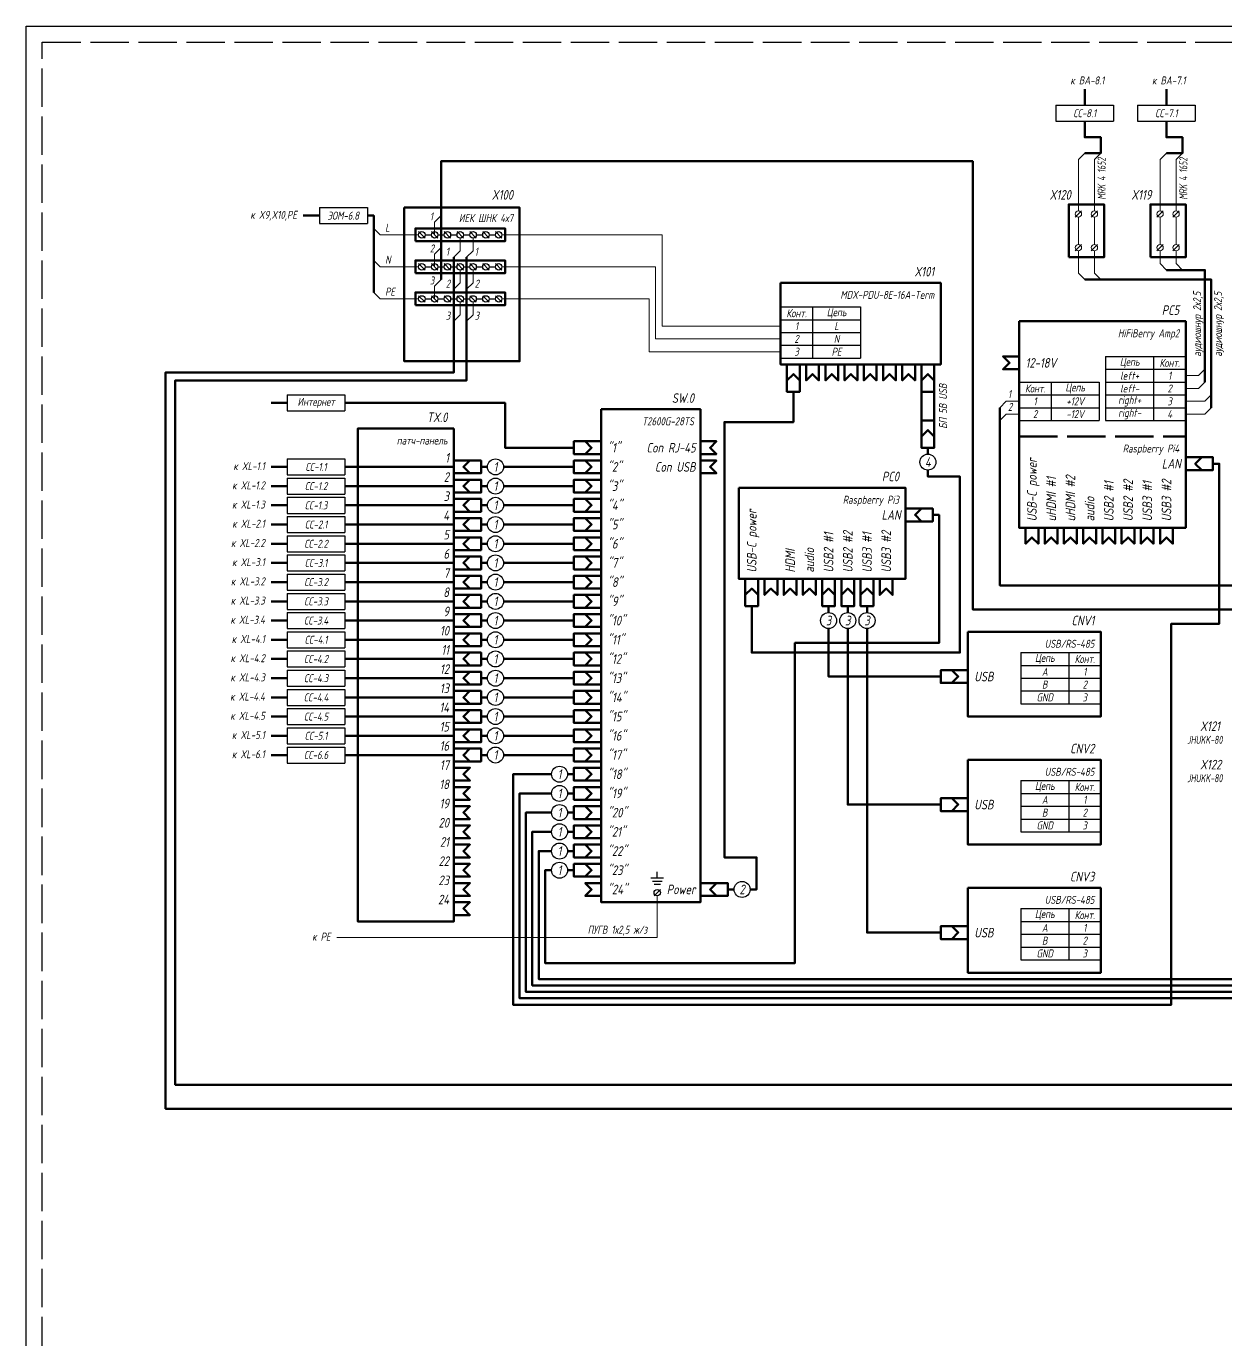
# Model space of a CAD drawing. Header units: millimetres. Extents: x 1708 to 7974, y -337 to 1827.
# Drawn here: x 3698 to 4072.5, y 62.8 to 473.2 of the extents above; entities that cross this region are included whole.
import ezdxf
from ezdxf.enums import TextEntityAlignment as Align

# ---------------------------------------------------------------- set-up
doc = ezdxf.new("R2010")
doc.units = ezdxf.units.MM
doc.linetypes.add('ACAD_ISO02W100', pattern=[15, 12, -3])
doc.layers.add('noprint', color=2, linetype='Continuous', plot=False)
doc.styles.add('textstyle237', font='isocpeui.ttf', dxfattribs={"width": 0.8})
doc.styles.add('textstyle254', font='isocpeui.ttf', dxfattribs={"width": 0.8})
doc.styles.add('ГОСТ-ISOCPEUR', font='isocpeui.ttf', dxfattribs={"width": 0.8})

# ---------------------------------------------------------------- blocks, each defined once
blk = doc.blocks.new('*T112')
at = {"color": 0, "linetype": 'ByBlock', "lineweight": -2, "transparency": 16777216}
for p, q in [((0, 0), (18, 0)), ((0, 0), (0, -5)), ((18, 0), (18, -5)), ((0, -5), (18, -5))]:
    blk.add_line(p, q, dxfattribs=at)
at = {"color": 0, "transparency": 16777216, "insert": (9, -2.5), "char_height": 2.5, "width": 17, "attachment_point": 5, "style": 'ГОСТ-ISOCPEUR'}
blk.add_mtext('СС-1.1', dxfattribs=at)
blk = doc.blocks.new('*T113')
at = {"color": 0, "linetype": 'ByBlock', "lineweight": -2, "transparency": 16777216}
for p, q in [((0, 0), (18, 0)), ((0, 0), (0, -5)), ((18, 0), (18, -5)), ((0, -5), (18, -5))]:
    blk.add_line(p, q, dxfattribs=at)
at = {"color": 0, "transparency": 16777216, "insert": (9, -2.5), "char_height": 2.5, "width": 17, "attachment_point": 5, "style": 'ГОСТ-ISOCPEUR'}
blk.add_mtext('СС-1.2', dxfattribs=at)
blk = doc.blocks.new('*T114')
at = {"color": 0, "linetype": 'ByBlock', "lineweight": -2, "transparency": 16777216}
for p, q in [((0, 0), (18, 0)), ((0, 0), (0, -5)), ((18, 0), (18, -5)), ((0, -5), (18, -5))]:
    blk.add_line(p, q, dxfattribs=at)
at = {"color": 0, "transparency": 16777216, "insert": (9, -2.5), "char_height": 2.5, "width": 17, "attachment_point": 5, "style": 'ГОСТ-ISOCPEUR'}
blk.add_mtext('СС-1.3', dxfattribs=at)
blk = doc.blocks.new('*T115')
at = {"color": 0, "linetype": 'ByBlock', "lineweight": -2, "transparency": 16777216}
for p, q in [((0, 0), (18, 0)), ((0, 0), (0, -5)), ((18, 0), (18, -5)), ((0, -5), (18, -5))]:
    blk.add_line(p, q, dxfattribs=at)
at = {"color": 0, "transparency": 16777216, "insert": (9, -2.5), "char_height": 2.5, "width": 17, "attachment_point": 5, "style": 'ГОСТ-ISOCPEUR'}
blk.add_mtext('СС-2.1', dxfattribs=at)
blk = doc.blocks.new('*T116')
at = {"color": 0, "linetype": 'ByBlock', "lineweight": -2, "transparency": 16777216}
for p, q in [((0, 0), (18, 0)), ((0, 0), (0, -5)), ((18, 0), (18, -5)), ((0, -5), (18, -5))]:
    blk.add_line(p, q, dxfattribs=at)
at = {"color": 0, "transparency": 16777216, "insert": (9, -2.5), "char_height": 2.5, "width": 17, "attachment_point": 5, "style": 'ГОСТ-ISOCPEUR'}
blk.add_mtext('СС-3.1', dxfattribs=at)
blk = doc.blocks.new('*T117')
at = {"color": 0, "linetype": 'ByBlock', "lineweight": -2, "transparency": 16777216}
for p, q in [((0, 0), (18, 0)), ((0, 0), (0, -5)), ((18, 0), (18, -5)), ((0, -5), (18, -5))]:
    blk.add_line(p, q, dxfattribs=at)
at = {"color": 0, "transparency": 16777216, "insert": (9, -2.5), "char_height": 2.5, "width": 17, "attachment_point": 5, "style": 'ГОСТ-ISOCPEUR'}
blk.add_mtext('СС-3.2', dxfattribs=at)
blk = doc.blocks.new('*T118')
at = {"color": 0, "linetype": 'ByBlock', "lineweight": -2, "transparency": 16777216}
for p, q in [((0, 0), (18, 0)), ((0, 0), (0, -5)), ((18, 0), (18, -5)), ((0, -5), (18, -5))]:
    blk.add_line(p, q, dxfattribs=at)
at = {"color": 0, "transparency": 16777216, "insert": (9, -2.5), "char_height": 2.5, "width": 17, "attachment_point": 5, "style": 'ГОСТ-ISOCPEUR'}
blk.add_mtext('СС-3.3', dxfattribs=at)
blk = doc.blocks.new('*T119')
at = {"color": 0, "linetype": 'ByBlock', "lineweight": -2, "transparency": 16777216}
for p, q in [((0, 0), (18, 0)), ((0, 0), (0, -5)), ((18, 0), (18, -5)), ((0, -5), (18, -5))]:
    blk.add_line(p, q, dxfattribs=at)
at = {"color": 0, "transparency": 16777216, "insert": (9, -2.5), "char_height": 2.5, "width": 17, "attachment_point": 5, "style": 'ГОСТ-ISOCPEUR'}
blk.add_mtext('СС-3.4', dxfattribs=at)
blk = doc.blocks.new('*T120')
at = {"color": 0, "linetype": 'ByBlock', "lineweight": -2, "transparency": 16777216}
for p, q in [((0, 0), (18, 0)), ((0, 0), (0, -5)), ((18, 0), (18, -5)), ((0, -5), (18, -5))]:
    blk.add_line(p, q, dxfattribs=at)
at = {"color": 0, "transparency": 16777216, "insert": (9, -2.5), "char_height": 2.5, "width": 17, "attachment_point": 5, "style": 'ГОСТ-ISOCPEUR'}
blk.add_mtext('СС-4.1', dxfattribs=at)
blk = doc.blocks.new('*T121')
at = {"color": 0, "linetype": 'ByBlock', "lineweight": -2, "transparency": 16777216}
for p, q in [((0, 0), (18, 0)), ((0, 0), (0, -5)), ((18, 0), (18, -5)), ((0, -5), (18, -5))]:
    blk.add_line(p, q, dxfattribs=at)
at = {"color": 0, "transparency": 16777216, "insert": (9, -2.5), "char_height": 2.5, "width": 17, "attachment_point": 5, "style": 'ГОСТ-ISOCPEUR'}
blk.add_mtext('СС-4.2', dxfattribs=at)
blk = doc.blocks.new('*T122')
at = {"color": 0, "linetype": 'ByBlock', "lineweight": -2, "transparency": 16777216}
for p, q in [((0, 0), (18, 0)), ((0, 0), (0, -5)), ((18, 0), (18, -5)), ((0, -5), (18, -5))]:
    blk.add_line(p, q, dxfattribs=at)
at = {"color": 0, "transparency": 16777216, "insert": (9, -2.5), "char_height": 2.5, "width": 17, "attachment_point": 5, "style": 'ГОСТ-ISOCPEUR'}
blk.add_mtext('СС-4.3', dxfattribs=at)
blk = doc.blocks.new('*T123')
at = {"color": 0, "linetype": 'ByBlock', "lineweight": -2, "transparency": 16777216}
for p, q in [((0, 0), (18, 0)), ((0, 0), (0, -5)), ((18, 0), (18, -5)), ((0, -5), (18, -5))]:
    blk.add_line(p, q, dxfattribs=at)
at = {"color": 0, "transparency": 16777216, "insert": (9, -2.5), "char_height": 2.5, "width": 17, "attachment_point": 5, "style": 'ГОСТ-ISOCPEUR'}
blk.add_mtext('СС-4.4', dxfattribs=at)
blk = doc.blocks.new('*T124')
at = {"color": 0, "linetype": 'ByBlock', "lineweight": -2, "transparency": 16777216}
for p, q in [((0, 0), (18, 0)), ((0, 0), (0, -5)), ((18, 0), (18, -5)), ((0, -5), (18, -5))]:
    blk.add_line(p, q, dxfattribs=at)
at = {"color": 0, "transparency": 16777216, "insert": (9, -2.5), "char_height": 2.5, "width": 17, "attachment_point": 5, "style": 'ГОСТ-ISOCPEUR'}
blk.add_mtext('СС-4.5', dxfattribs=at)
blk = doc.blocks.new('*T125')
at = {"color": 0, "linetype": 'ByBlock', "lineweight": -2, "transparency": 16777216}
for p, q in [((0, 0), (18, 0)), ((0, 0), (0, -5)), ((18, 0), (18, -5)), ((0, -5), (18, -5))]:
    blk.add_line(p, q, dxfattribs=at)
at = {"color": 0, "transparency": 16777216, "insert": (9, -2.5), "char_height": 2.5, "width": 17, "attachment_point": 5, "style": 'ГОСТ-ISOCPEUR'}
blk.add_mtext('СС-5.1', dxfattribs=at)
blk = doc.blocks.new('*T126')
at = {"color": 0, "linetype": 'ByBlock', "lineweight": -2, "transparency": 16777216}
for p, q in [((0, 0), (18, 0)), ((0, 0), (0, -5)), ((18, 0), (18, -5)), ((0, -5), (18, -5))]:
    blk.add_line(p, q, dxfattribs=at)
at = {"color": 0, "transparency": 16777216, "insert": (9, -2.5), "char_height": 2.5, "width": 17, "attachment_point": 5, "style": 'ГОСТ-ISOCPEUR'}
blk.add_mtext('СС-6.6', dxfattribs=at)
blk = doc.blocks.new('*T127')
at = {"color": 0, "linetype": 'ByBlock', "lineweight": -2, "transparency": 16777216}
for p, q in [((0, 0), (18, 0)), ((0, 0), (0, -5)), ((18, 0), (18, -5)), ((0, -5), (18, -5))]:
    blk.add_line(p, q, dxfattribs=at)
at = {"color": 0, "transparency": 16777216, "insert": (9, -2.5), "char_height": 2.5, "width": 17, "attachment_point": 5, "style": 'ГОСТ-ISOCPEUR'}
blk.add_mtext('СС-2.2', dxfattribs=at)
blk = doc.blocks.new('земля')
for p, q in [((2, 0), (-2, 0)), ((0, 0), (0, 2)), ((1.5, -1), (-1.5, -1)), ((1, -2), (-1, -2))]:
    blk.add_line(p, q)
blk = doc.blocks.new('*T128')
at = {"color": 0, "linetype": 'ByBlock', "lineweight": -2, "transparency": 16777216}
for p, q in [((0, 0), (25, 0)), ((0, 0), (0, -16)), ((10, 0), (10, -16)), ((25, 0), (25, -16)), ((0, -4), (25, -4)), ((0, -8), (25, -8)), ((0, -12), (25, -12)), ((0, -16), (25, -16))]:
    blk.add_line(p, q, dxfattribs=at)
at = {"transparency": 16777216, "char_height": 2.5, "attachment_point": 5, "style": 'ГОСТ-ISOCPEUR'}
for s, insert, width in [('Конт.', (5, -2), 10), ('Цепь', (17.5, -2), 15), ('{1}', (5, -6), 10), ('{L}', (17.5, -6), 15), ('{2}', (5, -10), 10), ('{N}', (17.5, -10), 15), ('3', (5, -14), 10), ('PE', (17.5, -14), 15)]:
    blk.add_mtext(s, dxfattribs=dict(at, insert=insert, width=width))
blk = doc.blocks.new('*T129')
at = {"color": 0, "linetype": 'ByBlock', "lineweight": -2, "transparency": 16777216}
for p, q in [((0, 0), (15, 0)), ((0, 0), (0, -5)), ((15, 0), (15, -5)), ((0, -5), (15, -5))]:
    blk.add_line(p, q, dxfattribs=at)
at = {"color": 0, "transparency": 16777216, "insert": (7.5, -2.5), "char_height": 2.5, "width": 14, "attachment_point": 5, "style": 'ГОСТ-ISOCPEUR'}
blk.add_mtext('{ЭОМ-6.8}', dxfattribs=at)
blk = doc.blocks.new('клемма проходная 2хур.')
at = {"color": 0, "lineweight": 13}
for p, q in [((2, 12.5), (3.98, 14.48)), ((3, 12.5), (3, 4)), ((7, 12.5), (8.98, 14.48)), ((8, 12.5), (8, 4)), ((2, 2), (3.98, 3.98)), ((7, 2), (8.98, 3.98))]:
    blk.add_line(p, q, dxfattribs=at)
at = {"color": 0, "lineweight": 70}
blk.add_lwpolyline([(0, 0), (0, 16.5), (11, 16.5), (11, 0)], close=True, dxfattribs=at)
at = {"color": 0, "lineweight": 13}
for centre in [(3, 13.5), (8, 13.5), (3, 3), (8, 3)]:
    blk.add_circle(centre, 1, dxfattribs=at)
blk = doc.blocks.new('*T147')
at = {"color": 0, "linetype": 'ByBlock', "lineweight": -2, "transparency": 16777216}
for p, q in [((0, 0), (18, 0)), ((0, 0), (0, -5)), ((18, 0), (18, -5)), ((0, -5), (18, -5))]:
    blk.add_line(p, q, dxfattribs=at)
at = {"color": 0, "transparency": 16777216, "insert": (9, -2.5), "char_height": 2.5, "width": 17, "attachment_point": 5, "style": 'ГОСТ-ISOCPEUR'}
blk.add_mtext('СС-7.1', dxfattribs=at)
blk = doc.blocks.new('*T148')
at = {"color": 0, "linetype": 'ByBlock', "lineweight": -2, "transparency": 16777216}
for p, q in [((0, 0), (18, 0)), ((0, 0), (0, -5)), ((18, 0), (18, -5)), ((0, -5), (18, -5))]:
    blk.add_line(p, q, dxfattribs=at)
at = {"color": 0, "transparency": 16777216, "insert": (9, -2.5), "char_height": 2.5, "width": 17, "attachment_point": 5, "style": 'ГОСТ-ISOCPEUR'}
blk.add_mtext('СС-8.1', dxfattribs=at)
blk = doc.blocks.new('*T150')
at = {"color": 0, "linetype": 'ByBlock', "lineweight": -2, "transparency": 16777216}
for p, q in [((0, 0), (25, 0)), ((0, 0), (0, -12)), ((0, -4), (25, -4)), ((10, 0), (10, -12)), ((25, 0), (25, -12)), ((0, -8), (25, -8)), ((0, -12), (25, -12))]:
    blk.add_line(p, q, dxfattribs=at)
at = {"transparency": 16777216, "char_height": 2.5, "attachment_point": 5, "style": 'ГОСТ-ISOCPEUR'}
for s, insert, width in [('Конт.', (5, -2), 10), ('Цепь', (17.5, -2), 15), ('{1}', (5, -6), 10), ('+12V', (17.5, -6), 15), ('{2}', (5, -10), 10), ('-12V', (17.5, -10), 15)]:
    blk.add_mtext(s, dxfattribs=dict(at, insert=insert, width=width))
blk = doc.blocks.new('*T151')
at = {"color": 0, "linetype": 'ByBlock', "lineweight": -2, "transparency": 16777216}
for p, q in [((0, 0), (25, 0)), ((0, 0), (0, -20)), ((0, -4), (25, -4)), ((15, 0), (15, -20)), ((25, 0), (25, -20)), ((0, -8), (25, -8)), ((0, -12), (25, -12)), ((0, -16), (25, -16)), ((0, -20), (25, -20))]:
    blk.add_line(p, q, dxfattribs=at)
at = {"transparency": 16777216, "char_height": 2.5, "attachment_point": 5, "style": 'ГОСТ-ISOCPEUR'}
for s, insert, width in [('Цепь', (7.5, -2), 15), ('Конт.', (20, -2), 10), ('left+', (7.5, -6), 15), ('1', (20, -6), 10), ('left-', (7.5, -10), 15), ('2', (20, -10), 10), ('right+', (7.5, -14), 15), ('right-', (7.5, -18), 15), ('3', (20, -14), 10), ('4', (20, -18), 10)]:
    blk.add_mtext(s, dxfattribs=dict(at, insert=insert, width=width))
blk = doc.blocks.new('Raspberry&AMP2')
at = {"color": 0, "linetype": 'ACAD_ISO02W100', "lineweight": 70}
blk.add_line((0, -36), (52, -36), dxfattribs=at)
at = {"color": 0, "lineweight": 70}
blk.add_lwpolyline([(0, 0), (52, 0), (52, -64.5), (0, -64.5)], close=True, dxfattribs=at)
at = {"color": 0, "lineweight": 50}
for points in [[(0, -15), (-5, -15), (-3, -13), (-5, -11), (0, -11)], [(52, -42.5), (57, -42.5), (55, -44.5), (57, -46.5), (52, -46.5)], [(6, -64.5), (6, -69.5), (4, -67.5), (2, -69.5), (2, -64.5)], [(12, -64.5), (12, -69.5), (10, -67.5), (8, -69.5), (8, -64.5)], [(18, -64.5), (18, -69.5), (16, -67.5), (14, -69.5), (14, -64.5)], [(24, -64.5), (24, -69.5), (22, -67.5), (20, -69.5), (20, -64.5)], [(30, -64.5), (30, -69.5), (28, -67.5), (26, -69.5), (26, -64.5)], [(36, -64.5), (36, -69.5), (34, -67.5), (32, -69.5), (32, -64.5)], [(42, -64.5), (42, -69.5), (40, -67.5), (38, -69.5), (38, -64.5)], [(48, -64.5), (48, -69.5), (46, -67.5), (44, -69.5), (44, -64.5)]]:
    blk.add_lwpolyline(points, close=True, dxfattribs=at)
for name, p in [('*T151', (27, -11)), ('*T150', (0, -19))]:
    blk.add_blockref(name, p)
at = {"style": 'ГОСТ-ISOCPEUR', "width": 0.8}
for s, p in [('HiFiBerry Amp2', (50, -5)), ('Raspberry Pi4', (50, -41))]:
    blk.add_text(s, height=2.5, dxfattribs=at).set_placement(p, align=Align.RIGHT)
blk.add_text('12-18V', height=3, dxfattribs=at).set_placement((2, -13), align=Align.MIDDLE_LEFT)
for s, p in [('USB-C power', (4, -62.5)), ('uHDMI #1', (10, -62.5)), ('uHDMI #2', (16, -62.5)), ('USB2 #2', (34, -62.5)), ('USB3 #2', (46, -62.5)), ('USB2 #1', (28, -62.5)), ('USB3 #1', (40, -62.5)), ('audio', (22, -62.5))]:
    blk.add_text(s, height=3, rotation=90, dxfattribs=at).set_placement(p, align=Align.MIDDLE_LEFT)
blk.add_text('LAN', height=3, dxfattribs=at).set_placement((50.5, -44.5), align=Align.MIDDLE_RIGHT)
blk = doc.blocks.new('клемма на 7')
for p, q in [((3, -1), (1, -3)), ((2, -3), (2, -5)), ((3, -5), (1, -7)), ((2, -7), (2, -9)), ((3, -9), (1, -11)), ((2, -11), (2, -13)), ((3, -13), (1, -15)), ((2, -15), (2, -17)), ((3, -17), (1, -19)), ((2, -19), (2, -21)), ((3, -21), (1, -23)), ((2, -23), (2, -25)), ((3, -25), (1, -27))]:
    blk.add_line(p, q)
at = {"lineweight": 70}
blk.add_lwpolyline([(0, 0), (4, 0), (4, -28), (0, -28)], close=True, dxfattribs=at)
for centre in [(2, -2), (2, -6), (2, -10), (2, -14), (2, -18), (2, -22), (2, -26)]:
    blk.add_circle(centre, 1)
blk = doc.blocks.new('*T167')
at = {"color": 0, "linetype": 'ByBlock', "lineweight": -2, "transparency": 16777216}
for p, q in [((0, 0), (25, 0)), ((0, 0), (0, -16)), ((15, 0), (15, -16)), ((25, 0), (25, -16)), ((0, -4), (25, -4)), ((0, -8), (25, -8)), ((0, -12), (25, -12)), ((0, -16), (25, -16))]:
    blk.add_line(p, q, dxfattribs=at)
at = {"transparency": 16777216, "char_height": 2.5, "attachment_point": 5, "style": 'ГОСТ-ISOCPEUR'}
for s, insert, width in [('Цепь', (7.5, -2), 15), ('Конт.', (20, -2), 10), ('A', (7.5, -6), 15), ('1', (20, -6), 10), ('B', (7.5, -10), 15), ('2', (20, -10), 10), ('GND', (7.5, -14), 15), ('3', (20, -14), 10)]:
    blk.add_mtext(s, dxfattribs=dict(at, insert=insert, width=width))
blk = doc.blocks.new('*T168')
at = {"color": 0, "linetype": 'ByBlock', "lineweight": -2, "transparency": 16777216}
for p, q in [((0, 0), (25, 0)), ((0, 0), (0, -16)), ((15, 0), (15, -16)), ((25, 0), (25, -16)), ((0, -4), (25, -4)), ((0, -8), (25, -8)), ((0, -12), (25, -12)), ((0, -16), (25, -16))]:
    blk.add_line(p, q, dxfattribs=at)
at = {"transparency": 16777216, "char_height": 2.5, "attachment_point": 5, "style": 'ГОСТ-ISOCPEUR'}
for s, insert, width in [('Цепь', (7.5, -2), 15), ('Конт.', (20, -2), 10), ('A', (7.5, -6), 15), ('1', (20, -6), 10), ('B', (7.5, -10), 15), ('2', (20, -10), 10), ('GND', (7.5, -14), 15), ('3', (20, -14), 10)]:
    blk.add_mtext(s, dxfattribs=dict(at, insert=insert, width=width))
blk = doc.blocks.new('*T169')
at = {"color": 0, "linetype": 'ByBlock', "lineweight": -2, "transparency": 16777216}
for p, q in [((0, 0), (25, 0)), ((0, 0), (0, -16)), ((15, 0), (15, -16)), ((25, 0), (25, -16)), ((0, -4), (25, -4)), ((0, -8), (25, -8)), ((0, -12), (25, -12)), ((0, -16), (25, -16))]:
    blk.add_line(p, q, dxfattribs=at)
at = {"transparency": 16777216, "char_height": 2.5, "attachment_point": 5, "style": 'ГОСТ-ISOCPEUR'}
for s, insert, width in [('Цепь', (7.5, -2), 15), ('Конт.', (20, -2), 10), ('A', (7.5, -6), 15), ('1', (20, -6), 10), ('B', (7.5, -10), 15), ('2', (20, -10), 10), ('GND', (7.5, -14), 15), ('3', (20, -14), 10)]:
    blk.add_mtext(s, dxfattribs=dict(at, insert=insert, width=width))
blk = doc.blocks.new('*T170')
at = {"color": 0, "linetype": 'ByBlock', "lineweight": -2, "transparency": 16777216}
for p, q in [((0, 0), (18, 0)), ((0, 0), (0, -5)), ((18, 0), (18, -5)), ((0, -5), (18, -5))]:
    blk.add_line(p, q, dxfattribs=at)
at = {"color": 0, "transparency": 16777216, "insert": (9, -2.5), "char_height": 2.5, "width": 17, "attachment_point": 5, "style": 'ГОСТ-ISOCPEUR'}
blk.add_mtext('Интернет', dxfattribs=at)

msp = doc.modelspace()

# ---------------------------------------------------------------- linework, layer by layer
at = {"lineweight": 50}
for p, q in [((4028.5, 453.5), (4028.5, 448.5)), ((4054, 453.5), (4054, 448.5)), ((3784.5, 414), (3789.5, 414)), ((3774.5, 355.5), (3779.5, 355.5)), ((3979.5, 341.5), (3979.5, 339.5)), ((3774.5, 335.5), (3779.5, 335.5)), ((3840, 335.5), (3842, 335.5)), ((3847, 335.5), (3869, 335.5)), ((3774.5, 329.5), (3779.5, 329.5)), ((3840, 329.5), (3842, 329.5)), ((3847, 329.5), (3869, 329.5)), ((3774.5, 323.5), (3779.5, 323.5)), ((3840, 323.5), (3842, 323.5)), ((3847, 323.5), (3869, 323.5)), ((3774.5, 317.5), (3779.5, 317.5)), ((3840, 317.5), (3842, 317.5)), ((3847, 317.5), (3869, 317.5)), ((3774.5, 311.5), (3779.5, 311.5)), ((3840, 311.5), (3842, 311.5)), ((3847, 311.5), (3869, 311.5)), ((3774.5, 305.5), (3779.5, 305.5)), ((3840, 305.5), (3842, 305.5)), ((3847, 305.5), (3869, 305.5)), ((3774.5, 299.5), (3779.5, 299.5)), ((3840, 299.5), (3842, 299.5)), ((3847, 299.5), (3869, 299.5)), ((3774.5, 293.5), (3779.5, 293.5)), ((3840, 293.5), (3842, 293.5)), ((3847, 293.5), (3869, 293.5)), ((3948.5, 292), (3948.5, 290)), ((3954.5, 292), (3954.5, 290)), ((3960.5, 292), (3960.5, 290)), ((3774.5, 287.5), (3779.5, 287.5)), ((3840, 287.5), (3842, 287.5)), ((3847, 287.5), (3869, 287.5)), ((3774.5, 281.5), (3779.5, 281.5)), ((3840, 281.5), (3842, 281.5)), ((3847, 281.5), (3869, 281.5)), ((3774.5, 275.5), (3779.5, 275.5)), ((3840, 275.5), (3842, 275.5)), ((3847, 275.5), (3869, 275.5)), ((3774.5, 269.5), (3779.5, 269.5)), ((3840, 269.5), (3842, 269.5)), ((3847, 269.5), (3869, 269.5)), ((3774.5, 263.5), (3779.5, 263.5)), ((3840, 263.5), (3842, 263.5)), ((3847, 263.5), (3869, 263.5)), ((3774.5, 257.5), (3779.5, 257.5)), ((3840, 257.5), (3842, 257.5)), ((3847, 257.5), (3869, 257.5)), ((3774.5, 251.5), (3779.5, 251.5)), ((3840, 251.5), (3842, 251.5)), ((3847, 251.5), (3869, 251.5)), ((3774.5, 245.5), (3779.5, 245.5)), ((3840, 245.5), (3842, 245.5)), ((3847, 245.5), (3869, 245.5)), ((3867, 239.5), (3869, 239.5)), ((3867, 233.5), (3869, 233.5)), ((3867, 227.5), (3869, 227.5)), ((3867, 221.5), (3869, 221.5)), ((3867, 215.5), (3869, 215.5)), ((3867, 209.5), (3869, 209.5)), ((3917, 203.5), (3919, 203.5))]:
    msp.add_line(p, q, dxfattribs=at)
at = {"color": 0}
msp.add_line((3896, 203.5), (3894, 201.5), dxfattribs=at)
at = {"lineweight": 50, "flags": 128}
for points in [[(4028.5, 433.5), (4033.5, 433.5), (4033.5, 438.5), (4028.5, 438.5), (4028.5, 443.5)], [(4054, 433.5), (4059, 433.5), (4059, 438.5), (4054, 438.5), (4054, 443.5)]]:
    msp.add_lwpolyline(points, dxfattribs=at)
at = {"lineweight": 50}
for points in [[(3827.5, 394), (3827.5, 431), (3993.5, 431), (3993.5, 291), (4097, 291), (4097, 268.5)], [(3806.5, 390), (3806.5, 414), (3804.5, 414)], [(3831.5, 401), (3831.5, 365), (3741.5, 365), (3741.5, 135), (4594, 135), (4594, 72.5), (4621.5, 72.5), (4621.5, 84.5)], [(3835.5, 401), (3835.5, 362.5), (3744.5, 362.5), (3744.5, 142.5), (4594.5, 142.5), (4594.5, 242.5), (4717.5, 242.5), (4717.5, 276)], [(4068, 354), (4068, 394), (4028.5, 394)], [(4054, 397), (4066, 397), (4066, 362.01)], [(3924, 203.5), (3926, 203.5), (3926, 213.5), (3916, 213.5), (3916, 349.5), (3937.5, 349.5), (3937.5, 359)], [(3797.5, 355.5), (3847.5, 355.5), (3847.5, 341.5), (3869, 341.5)], [(4077, 248.5), (4077, 298.5), (4002, 298.5), (4002, 353.99)], [(4068.5, 336.5), (4070.5, 336.5), (4070.5, 286.5), (4055.5, 286.5), (4055.5, 167.5), (3850, 167.5), (3850, 239.5), (3862, 239.5)], [(4148.5, 336.5), (4150.5, 336.5), (4150.5, 169.5), (3852, 169.5), (3852, 233.5), (3862, 233.5)], [(4228.5, 336.5), (4230.5, 336.5), (4230.5, 171.5), (3854, 171.5), (3854, 227.5), (3862, 227.5)], [(4308.5, 336.5), (4310.5, 336.5), (4310.5, 173.5), (3856, 173.5), (3856, 221.5), (3862, 221.5)], [(3862, 215.5), (3858, 215.5), (3858, 175.5), (4395, 175.5), (4395, 336.5), (4388.5, 336.5)], [(3831.5, 335.5), (3797.5, 335.5)], [(3979.5, 334.5), (3979.5, 332.5), (3989.5, 332.5), (3989.5, 277.5), (3924.5, 277.5), (3924.5, 292)], [(3831.5, 329.5), (3797.5, 329.5)], [(3831.5, 323.5), (3797.5, 323.5)], [(3981, 320.5), (3983, 320.5), (3983, 280.5), (3938, 280.5), (3938, 180.5), (3860, 180.5), (3860, 209.5), (3862, 209.5)], [(3831.5, 317.5), (3797.5, 317.5)], [(3831.5, 311.5), (3797.5, 311.5)], [(3831.5, 305.5), (3797.5, 305.5)], [(3831.5, 299.5), (3797.5, 299.5)], [(3831.5, 293.5), (3797.5, 293.5)], [(3831.5, 287.5), (3797.5, 287.5)], [(3948.5, 285), (3948.5, 270), (3983.5, 270)], [(3954.5, 285), (3954.5, 230), (3983.5, 230)], [(3960.5, 285), (3960.5, 190), (3983.5, 190)], [(3831.5, 281.5), (3797.5, 281.5)], [(3831.5, 275.5), (3797.5, 275.5)], [(3831.5, 269.5), (3797.5, 269.5)], [(3831.5, 263.5), (3797.5, 263.5)], [(3831.5, 257.5), (3797.5, 257.5)], [(3831.5, 251.5), (3797.5, 251.5)], [(3831.5, 245.5), (3797.5, 245.5)]]:
    msp.add_lwpolyline(points, dxfattribs=at)
at = {"lineweight": 13}
for points in [[(4026.5, 415.5), (4026.5, 431.5), (4028.5, 433.5)], [(4031.5, 415.5), (4031.5, 431.5), (4033.5, 433.5)], [(4052, 415.5), (4052, 431.5), (4054, 433.5)], [(4057, 415.5), (4057, 431.5), (4059, 433.5)], [(3825.5, 408), (3825.5, 412), (3827.5, 414)], [(3820.5, 408), (3808.5, 408), (3806.5, 410)], [(3833.5, 407), (3833.5, 403), (3831.5, 401)], [(3837.5, 407), (3837.5, 403), (3835.5, 401)], [(3846.5, 408), (3896.5, 408), (3896.5, 379.5), (3933.5, 379.5)], [(3825.5, 398), (3825.5, 402), (3827.5, 404)], [(4026.51, 403), (4026.51, 396), (4028.51, 394)], [(4031.51, 403), (4031.51, 396), (4033.51, 394)], [(4052.01, 403), (4052.01, 399), (4054.01, 397)], [(4057.01, 403), (4057.01, 399), (4059.01, 397)], [(3820.5, 398), (3808.5, 398), (3806.5, 400)], [(3825.5, 388), (3825.5, 392), (3827.5, 394)], [(3833.5, 397), (3833.5, 393), (3831.5, 391)], [(3837.5, 397), (3837.5, 393), (3835.5, 391)], [(3846.5, 398), (3894.5, 398), (3894.5, 375.5), (3933.5, 375.5)], [(3820.5, 388), (3808.5, 388), (3806.5, 390)], [(3833.5, 387), (3833.5, 383), (3831.5, 381)], [(3837.5, 387), (3837.5, 383), (3835.5, 381)], [(3846.5, 388), (3892.5, 388), (3892.5, 371.5), (3933.5, 371.5)], [(4060, 364.01), (4064, 364.01), (4066, 366.01)], [(4060, 360.01), (4064, 360.01), (4066, 362.01)], [(4060, 356.01), (4066, 356.01), (4068, 358.01)], [(4008, 355.99), (4004, 355.99), (4002, 353.99)], [(4060, 352.01), (4066, 352.01), (4068, 354.01)], [(4008, 351.99), (4004, 351.99), (4002, 349.99)], [(3895, 201.5), (3895, 188.5), (3795, 188.5)]]:
    msp.add_lwpolyline(points, dxfattribs=at)
at = {"color": 0, "lineweight": 70}
for points in [[(3816, 416.5), (3852, 416.5), (3852, 368.5), (3816, 368.5)], [(3933.5, 393), (3983.5, 393), (3983.5, 367.5), (3933.5, 367.5)], [(3977.5, 359), (3981.5, 359), (3981.5, 350), (3977.5, 350)], [(3877.5, 353.5), (3908.5, 353.5), (3908.5, 199.5), (3877.5, 199.5)], [(3831.5, 347.5), (3801.5, 347.5), (3801.5, 193.5), (3831.5, 193.5)], [(3920.5, 329), (3972.5, 329), (3972.5, 300.5), (3920.5, 300.5)], [(3992, 284), (4033.5, 284), (4033.5, 257.5), (3992, 257.5)], [(3992, 244), (4033.5, 244), (4033.5, 217.5), (3992, 217.5)], [(3992, 204), (4033.5, 204), (4033.5, 177.5), (3992, 177.5)]]:
    msp.add_lwpolyline(points, close=True, dxfattribs=at)
at = {"color": 0, "lineweight": 50}
for points in [[(3939.5, 367.5), (3939.5, 362.5), (3937.5, 364.5), (3935.5, 362.5), (3935.5, 367.5)], [(3945.5, 367.5), (3945.5, 362.5), (3943.5, 364.5), (3941.5, 362.5), (3941.5, 367.5)], [(3951.5, 367.5), (3951.5, 362.5), (3949.5, 364.5), (3947.5, 362.5), (3947.5, 367.5)], [(3957.5, 367.5), (3957.5, 362.5), (3955.5, 364.5), (3953.5, 362.5), (3953.5, 367.5)], [(3963.5, 367.5), (3963.5, 362.5), (3961.5, 364.5), (3959.5, 362.5), (3959.5, 367.5)], [(3969.5, 367.5), (3969.5, 362.5), (3967.5, 364.5), (3965.5, 362.5), (3965.5, 367.5)], [(3975.5, 367.5), (3975.5, 362.5), (3973.5, 364.5), (3971.5, 362.5), (3971.5, 367.5)], [(3981.5, 367.5), (3981.5, 362.5), (3979.5, 364.5), (3977.5, 362.5), (3977.5, 367.5)], [(3981.5, 350), (3981.5, 345), (3979.5, 347), (3977.5, 345), (3977.5, 350)], [(3877.5, 339.5), (3872.5, 339.5), (3874.5, 341.5), (3872.5, 343.5), (3877.5, 343.5)], [(3908.5, 343.5), (3913.5, 343.5), (3911.5, 341.5), (3913.5, 339.5), (3908.5, 339.5)], [(3831.5, 337.5), (3836.5, 337.5), (3834.5, 335.5), (3836.5, 333.5), (3831.5, 333.5)], [(3877.5, 333.5), (3872.5, 333.5), (3874.5, 335.5), (3872.5, 337.5), (3877.5, 337.5)], [(3908.5, 337.5), (3913.5, 337.5), (3911.5, 335.5), (3913.5, 333.5), (3908.5, 333.5)], [(3831.5, 331.5), (3836.5, 331.5), (3834.5, 329.5), (3836.5, 327.5), (3831.5, 327.5)], [(3877.5, 327.5), (3872.5, 327.5), (3874.5, 329.5), (3872.5, 331.5), (3877.5, 331.5)], [(3831.5, 325.5), (3836.5, 325.5), (3834.5, 323.5), (3836.5, 321.5), (3831.5, 321.5)], [(3877.5, 321.5), (3872.5, 321.5), (3874.5, 323.5), (3872.5, 325.5), (3877.5, 325.5)], [(3972.5, 322.5), (3977.5, 322.5), (3975.5, 320.5), (3977.5, 318.5), (3972.5, 318.5)], [(3831.5, 319.5), (3836.5, 319.5), (3834.5, 317.5), (3836.5, 315.5), (3831.5, 315.5)], [(3877.5, 315.5), (3872.5, 315.5), (3874.5, 317.5), (3872.5, 319.5), (3877.5, 319.5)], [(3831.5, 313.5), (3836.5, 313.5), (3834.5, 311.5), (3836.5, 309.5), (3831.5, 309.5)], [(3877.5, 309.5), (3872.5, 309.5), (3874.5, 311.5), (3872.5, 313.5), (3877.5, 313.5)], [(3831.5, 307.5), (3836.5, 307.5), (3834.5, 305.5), (3836.5, 303.5), (3831.5, 303.5)], [(3877.5, 303.5), (3872.5, 303.5), (3874.5, 305.5), (3872.5, 307.5), (3877.5, 307.5)], [(3831.5, 301.5), (3836.5, 301.5), (3834.5, 299.5), (3836.5, 297.5), (3831.5, 297.5)], [(3877.5, 297.5), (3872.5, 297.5), (3874.5, 299.5), (3872.5, 301.5), (3877.5, 301.5)], [(3926.5, 300.5), (3926.5, 295.5), (3924.5, 297.5), (3922.5, 295.5), (3922.5, 300.5)], [(3932.5, 300.5), (3932.5, 295.5), (3930.5, 297.5), (3928.5, 295.5), (3928.5, 300.5)], [(3938.5, 300.5), (3938.5, 295.5), (3936.5, 297.5), (3934.5, 295.5), (3934.5, 300.5)], [(3944.5, 300.5), (3944.5, 295.5), (3942.5, 297.5), (3940.5, 295.5), (3940.5, 300.5)], [(3950.5, 300.5), (3950.5, 295.5), (3948.5, 297.5), (3946.5, 295.5), (3946.5, 300.5)], [(3956.5, 300.5), (3956.5, 295.5), (3954.5, 297.5), (3952.5, 295.5), (3952.5, 300.5)], [(3962.5, 300.5), (3962.5, 295.5), (3960.5, 297.5), (3958.5, 295.5), (3958.5, 300.5)], [(3968.5, 300.5), (3968.5, 295.5), (3966.5, 297.5), (3964.5, 295.5), (3964.5, 300.5)], [(3831.5, 295.5), (3836.5, 295.5), (3834.5, 293.5), (3836.5, 291.5), (3831.5, 291.5)], [(3877.5, 291.5), (3872.5, 291.5), (3874.5, 293.5), (3872.5, 295.5), (3877.5, 295.5)], [(3831.5, 289.5), (3836.5, 289.5), (3834.5, 287.5), (3836.5, 285.5), (3831.5, 285.5)], [(3877.5, 285.5), (3872.5, 285.5), (3874.5, 287.5), (3872.5, 289.5), (3877.5, 289.5)], [(3831.5, 283.5), (3836.5, 283.5), (3834.5, 281.5), (3836.5, 279.5), (3831.5, 279.5)], [(3877.5, 279.5), (3872.5, 279.5), (3874.5, 281.5), (3872.5, 283.5), (3877.5, 283.5)], [(3831.5, 277.5), (3836.5, 277.5), (3834.5, 275.5), (3836.5, 273.5), (3831.5, 273.5)], [(3877.5, 273.5), (3872.5, 273.5), (3874.5, 275.5), (3872.5, 277.5), (3877.5, 277.5)], [(3831.5, 271.5), (3836.5, 271.5), (3834.5, 269.5), (3836.5, 267.5), (3831.5, 267.5)], [(3877.5, 267.5), (3872.5, 267.5), (3874.5, 269.5), (3872.5, 271.5), (3877.5, 271.5)], [(3992, 268), (3987, 268), (3989, 270), (3987, 272), (3992, 272)], [(3831.5, 265.5), (3836.5, 265.5), (3834.5, 263.5), (3836.5, 261.5), (3831.5, 261.5)], [(3877.5, 261.5), (3872.5, 261.5), (3874.5, 263.5), (3872.5, 265.5), (3877.5, 265.5)], [(3831.5, 259.5), (3836.5, 259.5), (3834.5, 257.5), (3836.5, 255.5), (3831.5, 255.5)], [(3877.5, 255.5), (3872.5, 255.5), (3874.5, 257.5), (3872.5, 259.5), (3877.5, 259.5)], [(3831.5, 253.5), (3836.5, 253.5), (3834.5, 251.5), (3836.5, 249.5), (3831.5, 249.5)], [(3877.5, 249.5), (3872.5, 249.5), (3874.5, 251.5), (3872.5, 253.5), (3877.5, 253.5)], [(3831.5, 247.5), (3836.5, 247.5), (3834.5, 245.5), (3836.5, 243.5), (3831.5, 243.5)], [(3877.5, 243.5), (3872.5, 243.5), (3874.5, 245.5), (3872.5, 247.5), (3877.5, 247.5)], [(3831.5, 241.5), (3836.5, 241.5), (3834.5, 239.5), (3836.5, 237.5), (3831.5, 237.5)], [(3877.5, 237.5), (3872.5, 237.5), (3874.5, 239.5), (3872.5, 241.5), (3877.5, 241.5)], [(3831.5, 235.5), (3836.5, 235.5), (3834.5, 233.5), (3836.5, 231.5), (3831.5, 231.5)], [(3877.5, 231.5), (3872.5, 231.5), (3874.5, 233.5), (3872.5, 235.5), (3877.5, 235.5)], [(3992, 228), (3987, 228), (3989, 230), (3987, 232), (3992, 232)], [(3831.5, 229.5), (3836.5, 229.5), (3834.5, 227.5), (3836.5, 225.5), (3831.5, 225.5)], [(3877.5, 225.5), (3872.5, 225.5), (3874.5, 227.5), (3872.5, 229.5), (3877.5, 229.5)], [(3831.5, 223.5), (3836.5, 223.5), (3834.5, 221.5), (3836.5, 219.5), (3831.5, 219.5)], [(3877.5, 219.5), (3872.5, 219.5), (3874.5, 221.5), (3872.5, 223.5), (3877.5, 223.5)], [(3831.5, 217.5), (3836.5, 217.5), (3834.5, 215.5), (3836.5, 213.5), (3831.5, 213.5)], [(3877.5, 213.5), (3872.5, 213.5), (3874.5, 215.5), (3872.5, 217.5), (3877.5, 217.5)], [(3831.5, 211.5), (3836.5, 211.5), (3834.5, 209.5), (3836.5, 207.5), (3831.5, 207.5)], [(3877.5, 207.5), (3872.5, 207.5), (3874.5, 209.5), (3872.5, 211.5), (3877.5, 211.5)], [(3831.5, 205.5), (3836.5, 205.5), (3834.5, 203.5), (3836.5, 201.5), (3831.5, 201.5)], [(3877.5, 201.5), (3872.5, 201.5), (3874.5, 203.5), (3872.5, 205.5), (3877.5, 205.5)], [(3908.5, 205.5), (3913.5, 205.5), (3911.5, 203.5), (3913.5, 201.5), (3908.5, 201.5)], [(3831.5, 199.5), (3836.5, 199.5), (3834.5, 197.5), (3836.5, 195.5), (3831.5, 195.5)], [(3992, 188), (3987, 188), (3989, 190), (3987, 192), (3992, 192)]]:
    msp.add_lwpolyline(points, close=True, dxfattribs=at)
at = {"lineweight": 50}
for points in [[(3937.5, 364.5), (3939.5, 362.5), (3939.5, 359), (3935.5, 359), (3935.5, 362.5)], [(3979.5, 364.5), (3981.5, 362.5), (3981.5, 359), (3977.5, 359), (3977.5, 362.5)], [(3979.5, 347), (3981.5, 345), (3981.5, 341.5), (3977.5, 341.5), (3977.5, 345)], [(3874.5, 341.5), (3872.5, 339.5), (3869, 339.5), (3869, 343.5), (3872.5, 343.5)], [(3834.5, 335.5), (3836.5, 337.5), (3840, 337.5), (3840, 333.5), (3836.5, 333.5)], [(3874.5, 335.5), (3872.5, 333.5), (3869, 333.5), (3869, 337.5), (3872.5, 337.5)], [(4063, 336.5), (4065, 338.5), (4068.5, 338.5), (4068.5, 334.5), (4065, 334.5)], [(3834.5, 329.5), (3836.5, 331.5), (3840, 331.5), (3840, 327.5), (3836.5, 327.5)], [(3874.5, 329.5), (3872.5, 327.5), (3869, 327.5), (3869, 331.5), (3872.5, 331.5)], [(3834.5, 323.5), (3836.5, 325.5), (3840, 325.5), (3840, 321.5), (3836.5, 321.5)], [(3874.5, 323.5), (3872.5, 321.5), (3869, 321.5), (3869, 325.5), (3872.5, 325.5)], [(3975.5, 320.5), (3977.5, 322.5), (3981, 322.5), (3981, 318.5), (3977.5, 318.5)], [(3834.5, 317.5), (3836.5, 319.5), (3840, 319.5), (3840, 315.5), (3836.5, 315.5)], [(3874.5, 317.5), (3872.5, 315.5), (3869, 315.5), (3869, 319.5), (3872.5, 319.5)], [(3834.5, 311.5), (3836.5, 313.5), (3840, 313.5), (3840, 309.5), (3836.5, 309.5)], [(3874.5, 311.5), (3872.5, 309.5), (3869, 309.5), (3869, 313.5), (3872.5, 313.5)], [(3834.5, 305.5), (3836.5, 307.5), (3840, 307.5), (3840, 303.5), (3836.5, 303.5)], [(3874.5, 305.5), (3872.5, 303.5), (3869, 303.5), (3869, 307.5), (3872.5, 307.5)], [(3834.5, 299.5), (3836.5, 301.5), (3840, 301.5), (3840, 297.5), (3836.5, 297.5)], [(3874.5, 299.5), (3872.5, 297.5), (3869, 297.5), (3869, 301.5), (3872.5, 301.5)], [(3834.5, 293.5), (3836.5, 295.5), (3840, 295.5), (3840, 291.5), (3836.5, 291.5)], [(3874.5, 293.5), (3872.5, 291.5), (3869, 291.5), (3869, 295.5), (3872.5, 295.5)], [(3924.5, 297.5), (3926.5, 295.5), (3926.5, 292), (3922.5, 292), (3922.5, 295.5)], [(3948.5, 297.5), (3950.5, 295.5), (3950.5, 292), (3946.5, 292), (3946.5, 295.5)], [(3954.5, 297.5), (3956.5, 295.5), (3956.5, 292), (3952.5, 292), (3952.5, 295.5)], [(3960.5, 297.5), (3962.5, 295.5), (3962.5, 292), (3958.5, 292), (3958.5, 295.5)], [(3834.5, 287.5), (3836.5, 289.5), (3840, 289.5), (3840, 285.5), (3836.5, 285.5)], [(3874.5, 287.5), (3872.5, 285.5), (3869, 285.5), (3869, 289.5), (3872.5, 289.5)], [(3834.5, 281.5), (3836.5, 283.5), (3840, 283.5), (3840, 279.5), (3836.5, 279.5)], [(3874.5, 281.5), (3872.5, 279.5), (3869, 279.5), (3869, 283.5), (3872.5, 283.5)], [(3834.5, 275.5), (3836.5, 277.5), (3840, 277.5), (3840, 273.5), (3836.5, 273.5)], [(3874.5, 275.5), (3872.5, 273.5), (3869, 273.5), (3869, 277.5), (3872.5, 277.5)], [(3834.5, 269.5), (3836.5, 271.5), (3840, 271.5), (3840, 267.5), (3836.5, 267.5)], [(3874.5, 269.5), (3872.5, 267.5), (3869, 267.5), (3869, 271.5), (3872.5, 271.5)], [(3989, 270), (3987, 268), (3983.5, 268), (3983.5, 272), (3987, 272)], [(3834.5, 263.5), (3836.5, 265.5), (3840, 265.5), (3840, 261.5), (3836.5, 261.5)], [(3874.5, 263.5), (3872.5, 261.5), (3869, 261.5), (3869, 265.5), (3872.5, 265.5)], [(3834.5, 257.5), (3836.5, 259.5), (3840, 259.5), (3840, 255.5), (3836.5, 255.5)], [(3874.5, 257.5), (3872.5, 255.5), (3869, 255.5), (3869, 259.5), (3872.5, 259.5)], [(3834.5, 251.5), (3836.5, 253.5), (3840, 253.5), (3840, 249.5), (3836.5, 249.5)], [(3874.5, 251.5), (3872.5, 249.5), (3869, 249.5), (3869, 253.5), (3872.5, 253.5)], [(3834.5, 245.5), (3836.5, 247.5), (3840, 247.5), (3840, 243.5), (3836.5, 243.5)], [(3874.5, 245.5), (3872.5, 243.5), (3869, 243.5), (3869, 247.5), (3872.5, 247.5)], [(3874.5, 239.5), (3872.5, 237.5), (3869, 237.5), (3869, 241.5), (3872.5, 241.5)], [(3874.5, 233.5), (3872.5, 231.5), (3869, 231.5), (3869, 235.5), (3872.5, 235.5)], [(3989, 230), (3987, 228), (3983.5, 228), (3983.5, 232), (3987, 232)], [(3874.5, 227.5), (3872.5, 225.5), (3869, 225.5), (3869, 229.5), (3872.5, 229.5)], [(3874.5, 221.5), (3872.5, 219.5), (3869, 219.5), (3869, 223.5), (3872.5, 223.5)], [(3874.5, 215.5), (3872.5, 213.5), (3869, 213.5), (3869, 217.5), (3872.5, 217.5)], [(3874.5, 209.5), (3872.5, 207.5), (3869, 207.5), (3869, 211.5), (3872.5, 211.5)], [(3911.5, 203.5), (3913.5, 205.5), (3917, 205.5), (3917, 201.5), (3913.5, 201.5)], [(3989, 190), (3987, 188), (3983.5, 188), (3983.5, 192), (3987, 192)]]:
    msp.add_lwpolyline(points, close=True, dxfattribs=at)
for centre in [(3844.5, 335.5), (3979.5, 337), (3844.5, 329.5), (3844.5, 323.5), (3844.5, 317.5), (3844.5, 311.5), (3844.5, 305.5), (3844.5, 299.5), (3844.5, 293.5), (3844.5, 287.5), (3948.5, 287.5), (3954.5, 287.5), (3960.5, 287.5), (3844.5, 281.5), (3844.5, 275.5), (3844.5, 269.5), (3844.5, 263.5), (3844.5, 257.5), (3844.5, 251.5), (3844.5, 245.5), (3864.5, 239.5), (3864.5, 233.5), (3864.5, 227.5), (3864.5, 221.5), (3864.5, 215.5), (3864.5, 209.5), (3921.5, 203.5)]:
    msp.add_circle(centre, 2.5)
at = {"color": 0}
msp.add_circle((3895, 202.5), 1, dxfattribs=at)
at = {"layer": 'noprint'}
msp.add_lwpolyline([(3698, 473.16), (4814.72, 473.16), (4814.72, 466.16), (4824.72, 466.16), (4824.72, -282), (4639.72, -282), (4639.72, -337), (3698, -337)], close=True, dxfattribs=at)
at = {"layer": 'noprint', "linetype": 'ACAD_ISO02W100'}
msp.add_lwpolyline([(3703, 468.16), (4809.72, 468.16), (4809.72, 461.16), (4819.72, 461.16), (4819.72, -277), (4634.72, -277), (4634.72, -332), (3703, -332)], close=True, dxfattribs=at)

# ---------------------------------------------------------------- block references
for name, p in [('*T148', (4019.5, 448.5)), ('*T147', (4045, 448.5)), ('*T129', (3789.5, 416.5)), ('клемма проходная 2хур.', (4023.5, 401)), ('клемма проходная 2хур.', (4049, 401)), ('*T128', (3933.5, 385.5)), ('Raspberry&AMP2', (4008, 381)), ('*T170', (3779.5, 358)), ('*T112', (3779.5, 338)), ('*T113', (3779.5, 332)), ('*T114', (3779.5, 326)), ('*T115', (3779.5, 320)), ('*T127', (3779.5, 314)), ('*T116', (3779.5, 308)), ('*T117', (3779.5, 302)), ('*T118', (3779.5, 296)), ('*T119', (3779.5, 290)), ('*T120', (3779.5, 284)), ('*T121', (3779.5, 278)), ('*T167', (4008.5, 277.5)), ('*T122', (3779.5, 272)), ('*T123', (3779.5, 266)), ('*T124', (3779.5, 260)), ('*T125', (3779.5, 254)), ('*T126', (3779.5, 248)), ('*T168', (4008.5, 237.5)), ('*T169', (4008.5, 197.5))]:
    msp.add_blockref(name, p)
at = {"rotation": 90}
for p in [(3819.5, 406), (3819.5, 396), (3819.5, 386)]:
    msp.add_blockref('клемма на 7', p, dxfattribs=at)
at = {"color": 0}
msp.add_blockref('земля', (3895, 207), dxfattribs=at)

# ---------------------------------------------------------------- texts
at = {"style": 'ГОСТ-ISOCPEUR', "width": 0.6}
for p in [(4035, 419), (4060.5, 419)]:
    msp.add_text('MRK 4 1652', height=2.5, rotation=90, dxfattribs=at).set_placement(p)
at = {"style": 'ГОСТ-ISOCPEUR'}
for s, height, width, p in [('X100', 3, 0.8, (3850, 419)), ('ИЕК ШНК 4х7', 2.5, 0.8, (3850, 412)), ('X101', 3, 0.8, (3981.5, 395)), ('MDX-PDU-8E-16A-Term', 2.5, 0.8, (3981.5, 388)), ('PC5', 3, 0.8, (4058, 383)), ('SW.0', 3, 0.8, (3906.5, 355.5)), ('TX.0', 3, 0.8, (3829.5, 349.5)), ('T2600G-28TS', 2.5, 0.8, (3906.5, 348.5)), ('патч-панель', 2.5, 0.8, (3829.5, 342.5)), ('1', 3, 0.8, (3830, 336.84)), ('2', 3, 0.8, (3830, 330.84)), ('PC0', 3, 0.8, (3970.5, 331)), ('3', 3, 0.8, (3830, 324.84)), ('Raspberry Pi3', 2.5, 0.8, (3970.5, 324)), ('4', 3, 0.8, (3830, 318.84)), ('5', 3, 0.8, (3830, 312.84)), ('6', 3, 0.8, (3830, 306.84)), ('7', 3, 0.8, (3830, 300.84)), ('8', 3, 0.8, (3830, 294.84)), ('9', 3, 0.8, (3830, 288.84)), ('CNV1', 3, 0.8, (4031.5, 286)), ('10', 3, 0.8, (3830, 282.84)), ('11', 3, 0.8, (3830, 276.84)), ('USB/RS-485', 2.5, 0.8, (4031.5, 279)), ('12', 3, 0.8, (3830, 270.84)), ('13', 3, 0.8, (3830, 264.84)), ('14', 3, 0.8, (3830, 258.84)), ('15', 3, 0.8, (3830, 252.84)), ('JHUKK-80', 2.5, 0.6, (4071.5, 249)), ('16', 3, 0.8, (3830, 246.84)), ('CNV2', 3, 0.8, (4031.5, 246)), ('17', 3, 0.8, (3830, 240.84)), ('USB/RS-485', 2.5, 0.8, (4031.5, 239)), ('JHUKK-80', 2.5, 0.6, (4071.5, 237)), ('18', 3, 0.8, (3830, 234.84)), ('19', 3, 0.8, (3830, 228.84)), ('20', 3, 0.8, (3830, 222.84)), ('21', 3, 0.8, (3830, 216.84)), ('22', 3, 0.8, (3830, 210.84)), ('23', 3, 0.8, (3830, 204.84)), ('CNV3', 3, 0.8, (4031.5, 206)), ('24', 3, 0.8, (3830, 198.84)), ('USB/RS-485', 2.5, 0.8, (4031.5, 199))]:
    msp.add_text(s, height=height, dxfattribs=dict(at, width=width)).set_placement(p, align=Align.RIGHT)
at = {"width": 0.8}
for s, height, style, p in [('X120', 3, 'ГОСТ-ISOCPEUR', (4017.5, 419)), ('X119', 3, 'ГОСТ-ISOCPEUR', (4043, 419)), ('1', 2.5, 'ГОСТ-ISOCPEUR', (3824, 412.5)), ('L', 2.5, 'textstyle237', (3810.04, 409)), ('2', 2.5, 'ГОСТ-ISOCPEUR', (3824, 402.5)), ('1', 2.5, 'ГОСТ-ISOCPEUR', (3829, 401.5)), ('1', 2.5, 'ГОСТ-ISOCPEUR', (3838, 401.5)), ('N', 2.5, 'textstyle237', (3810.04, 399)), ('3', 2.5, 'ГОСТ-ISOCPEUR', (3824, 392.5)), ('2', 2.5, 'ГОСТ-ISOCPEUR', (3829, 391.5)), ('2', 2.5, 'ГОСТ-ISOCPEUR', (3838, 391.5)), ('PE', 2.5, 'textstyle237', (3810.04, 389)), ('3', 2.5, 'ГОСТ-ISOCPEUR', (3829, 381.5)), ('3', 2.5, 'ГОСТ-ISOCPEUR', (3838, 381.5)), ('1', 2.5, 'ГОСТ-ISOCPEUR', (4004.5, 357)), ('2', 2.5, 'ГОСТ-ISOCPEUR', (4004.5, 353)), ('X121', 3, 'ГОСТ-ISOCPEUR', (4064.5, 253)), ('X122', 3, 'ГОСТ-ISOCPEUR', (4064.5, 241))]:
    msp.add_text(s, height=height, dxfattribs=dict(at, style=style)).set_placement(p)
at = {"lineweight": 13, "style": 'ГОСТ-ISOCPEUR', "width": 0.8}
for s, p in [('к X9,X10,PE', (3782.5, 413)), ('к XL-1.1', (3772.5, 334.5)), ('к XL-1.2', (3772.5, 328.5)), ('к XL-1.3', (3772.5, 322.5)), ('к XL-2.1', (3772.5, 316.5)), ('к XL-2.2', (3772.5, 310.5)), ('к XL-3.1', (3772.5, 304.5)), ('к XL-3.2', (3772.5, 298.5)), ('к XL-3.3', (3772.5, 292.5)), ('к XL-3.4', (3772.5, 286.5)), ('к XL-4.1', (3772.5, 280.5)), ('к XL-4.2', (3772.5, 274.5)), ('к XL-4.3', (3772.5, 268.5)), ('к XL-4.4', (3772.5, 262.5)), ('к XL-4.5', (3772.5, 256.5)), ('к XL-5.1', (3772.5, 250.5)), ('к XL-6.1', (3772.5, 244.5)), ('к PE', (3793, 187.5))]:
    msp.add_text(s, height=2.5, dxfattribs=at).set_placement(p, align=Align.RIGHT)
at = {"style": 'textstyle254', "width": 0.8}
for p in [(4064.82, 380.09), (4071.32, 380.09)]:
    msp.add_text('аудиошнур 2х2,5', height=2.5, rotation=90, dxfattribs=at).set_placement(p, align=Align.CENTER)
at = {"style": 'ГОСТ-ISOCPEUR', "width": 0.8}
msp.add_text('БП 5В USB', height=2.5, rotation=90, dxfattribs=at).set_placement((3985.5, 361.5), align=Align.RIGHT)
for s, p in [('"1"', (3879.5, 341.5)), ('"2"', (3879.5, 335.5)), ('"3"', (3879.5, 329.5)), ('"4"', (3879.5, 323.5)), ('"5"', (3879.5, 317.5)), ('"6"', (3879.5, 311.5)), ('"7"', (3879.5, 305.5)), ('"8"', (3879.5, 299.5)), ('"9"', (3879.5, 293.5)), ('"10"', (3879.5, 287.5)), ('"11"', (3879.5, 281.5)), ('"12"', (3879.5, 275.5)), ('"13"', (3879.5, 269.5)), ('USB', (3994, 270)), ('"14"', (3879.5, 263.5)), ('"15"', (3879.5, 257.5)), ('"16"', (3879.5, 251.5)), ('"17"', (3879.5, 245.5)), ('"18"', (3879.5, 239.5)), ('"19"', (3879.5, 233.5)), ('USB', (3994, 230)), ('"20"', (3879.5, 227.5)), ('"21"', (3879.5, 221.5)), ('"22"', (3879.5, 215.5)), ('"23"', (3879.5, 209.5)), ('"24"', (3879.5, 203.5)), ('USB', (3994, 190))]:
    msp.add_text(s, height=3, dxfattribs=at).set_placement(p, align=Align.MIDDLE_LEFT)
for s, p in [('Con RJ-45', (3907, 341.5)), ('Con USB', (3907, 335.5)), ('LAN', (3971, 320.5)), ('Power', (3907, 203.5))]:
    msp.add_text(s, height=3, dxfattribs=at).set_placement(p, align=Align.MIDDLE_RIGHT)
for s, p in [('1', (3844.5, 335.5)), ('4', (3979.5, 337)), ('1', (3844.5, 329.5)), ('1', (3844.5, 323.5)), ('1', (3844.5, 317.5)), ('1', (3844.5, 311.5)), ('1', (3844.5, 305.5)), ('1', (3844.5, 299.5)), ('1', (3844.5, 293.5)), ('1', (3844.5, 287.5)), ('3', (3948.5, 287.5)), ('3', (3954.5, 287.5)), ('3', (3960.5, 287.5)), ('1', (3844.5, 281.5)), ('1', (3844.5, 275.5)), ('1', (3844.5, 269.5)), ('1', (3844.5, 263.5)), ('1', (3844.5, 257.5)), ('1', (3844.5, 251.5)), ('1', (3844.5, 245.5)), ('1', (3864.5, 239.5)), ('1', (3864.5, 233.5)), ('1', (3864.5, 227.5)), ('1', (3864.5, 221.5)), ('1', (3864.5, 215.5)), ('1', (3864.5, 209.5)), ('2', (3921.5, 203.5))]:
    msp.add_text(s, height=3, dxfattribs=at).set_placement(p, align=Align.MIDDLE_CENTER)
for s, p in [('USB-C power', (3924.5, 302.5)), ('USB2 #1', (3948.5, 302.5)), ('USB2 #2', (3954.5, 302.5)), ('USB3 #1', (3960.5, 302.5)), ('USB3 #2', (3966.5, 302.5)), ('HDMI', (3936.5, 302.5)), ('audio', (3942.5, 302.5))]:
    msp.add_text(s, height=3, rotation=90, dxfattribs=at).set_placement(p, align=Align.MIDDLE_LEFT)
at = {"style": 'textstyle254', "width": 0.8}
msp.add_text('ПУГВ 1х2,5 ж/з', height=2.5, dxfattribs=at).set_placement((3882.58, 189.68), align=Align.CENTER)
at = {"char_height": 2.5, "attachment_point": 1, "style": 'ГОСТ-ISOCPEUR'}
for s, insert in [('к BA-8.1', (4024, 457.5)), ('к BA-7.1', (4049.5, 457.5))]:
    msp.add_mtext_dynamic_manual_height_columns(s, width=13.5, gutter_width=12.5, heights=[0], dxfattribs=dict(at, insert=insert))

doc.saveas('drawing.dxf')
